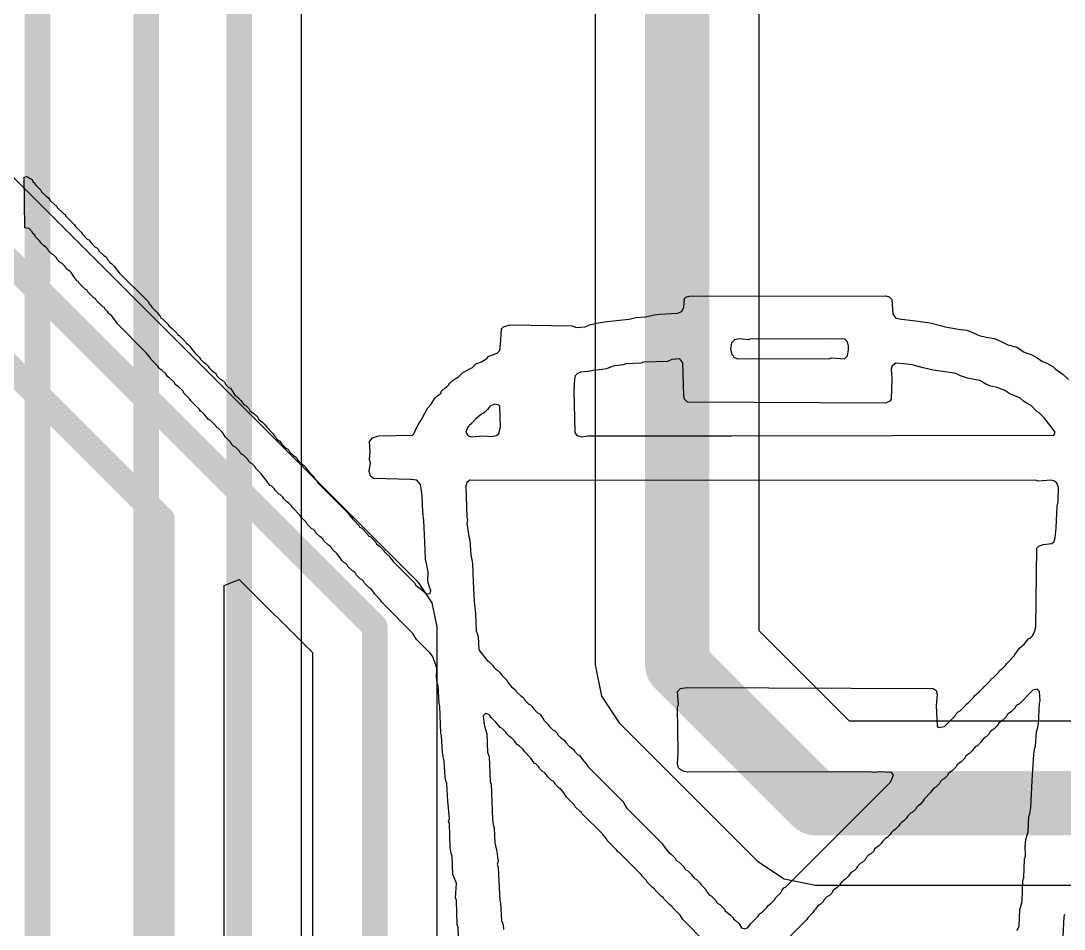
# Model space of a CAD drawing. Header units: millimetres. Extents: x 0 to 172, y 0 to 138.
# Drawn here: x 14.38 to 22.61, y 79.02 to 86.19 of the extents above; entities that cross this region are included whole.
import ezdxf

# ---------------------------------------------------------------- set-up
doc = ezdxf.new("R2010")
doc.units = ezdxf.units.MM
for name, color, linetype in [('BottomLayer', 5, 'Continuous'), ('TopLayer', 1, 'Continuous'), ('TopOverlay', 2, 'Continuous')]:
    doc.layers.add(name, color=color, linetype=linetype)

msp = doc.modelspace()

# ---------------------------------------------------------------- linework, layer by layer
at = {"layer": 'BottomLayer'}
for p, q in [((20.2054, 81.3704), (20.2054, 90.2462)), ((18.9106, 89.978), (18.9106, 81.1022)), ((17.5183, 81.7503), (12.7972, 86.4714)), ((15.9829, 81.7281), (16.1002, 81.7767)), ((16.1002, 81.7767), (16.6783, 81.1985)), ((15.9829, 67.3437), (15.9829, 81.7281)), ((17.625, 81.5907), (17.5183, 81.7503)), ((17.6625, 81.4024), (17.625, 81.5907)), ((17.6625, 68.1031), (17.6625, 81.4024)), ((20.9184, 80.6574), (20.2054, 81.3704)), ((16.6783, 81.1985), (16.6783, 68.1031)), ((18.9106, 81.1022), (18.9598, 80.8544)), ((18.9598, 80.8544), (19.1002, 80.6444)), ((19.1002, 80.6444), (20.1924, 79.5522)), ((24.5314, 80.6574), (20.9184, 80.6574)), ((20.1924, 79.5522), (20.4024, 79.4118)), ((20.4024, 79.4118), (20.6502, 79.3626)), ((20.6502, 79.3626), (24.5314, 79.3626))]:
    msp.add_line(p, q, dxfattribs=at)
for points, const_width in [([(19.558, 81.1022), (19.558, 90.2462)], 0.508), ([(11.9908, 86.582), (17.1704, 81.4024)], 0.2032), ([(11.6604, 86.082), (15.4909, 82.2516)], 0.2032), ([(15.4909, 67.1399), (15.4909, 82.2516)], 0.2032), ([(17.1704, 67.8434), (17.1704, 81.4024)], 0.2032), ([(19.558, 81.1022), (20.6502, 80.01)], 0.508), ([(20.6502, 80.01), (26.0396, 80.01)], 0.508)]:
    msp.add_lwpolyline(points, dxfattribs=dict(at, const_width=const_width))
for points, const_width in [([(15.4401, 82.2516, 1), (15.5417, 82.2516, 1)], 0.1016), ([(15.4401, 82.2516, 1), (15.5417, 82.2516, 1)], 0.1016), ([(17.1196, 81.4024, 1), (17.2212, 81.4024, 1)], 0.1016), ([(17.1196, 81.4024, 1), (17.2212, 81.4024, 1)], 0.1016), ([(19.431, 81.1022, 1), (19.685, 81.1022, 1)], 0.254), ([(19.431, 81.1022, 1), (19.685, 81.1022, 1)], 0.254), ([(20.5232, 80.01, 1), (20.7772, 80.01, 1)], 0.254), ([(20.5232, 80.01, 1), (20.7772, 80.01, 1)], 0.254)]:
    msp.add_lwpolyline(points, format="xyb", close=True, dxfattribs=dict(at, const_width=const_width))
at = {"layer": 'TopLayer'}
msp.add_line((16.5929, 72.819), (16.5929, 88.9031), dxfattribs=at)
at = {"layer": 'TopLayer', "const_width": 0.2032}
for points in [[(16.1008, 72.819), (16.1008, 88.9031)], [(15.367, 73.367), (15.367, 88.4982)], [(14.5094, 73.8692), (14.5094, 88.2082)]]:
    msp.add_lwpolyline(points, dxfattribs=at)
at = {"layer": 'TopOverlay'}
for p, q in [((14.4049, 84.9524), (14.422, 84.9558)), ((14.4083, 84.5518), (14.4049, 84.9524)), ((14.422, 84.9558), (14.4665, 84.9319)), ((14.4665, 84.9319), (14.4734, 84.9182)), ((14.4734, 84.9182), (14.4871, 84.9045)), ((14.4871, 84.9045), (14.4939, 84.8908)), ((14.4939, 84.8908), (14.535, 84.8497)), ((14.535, 84.8497), (14.5418, 84.836)), ((14.5418, 84.836), (14.5795, 84.7983)), ((14.5795, 84.7983), (14.5932, 84.7915)), ((14.5932, 84.7915), (14.6103, 84.7675)), ((14.6103, 84.7675), (14.648, 84.7299)), ((14.648, 84.7299), (14.6582, 84.7264)), ((14.6582, 84.7264), (14.6651, 84.7128)), ((14.6651, 84.7128), (14.7164, 84.6614)), ((14.7164, 84.6614), (14.7267, 84.658)), ((14.7267, 84.658), (14.7336, 84.6443)), ((14.7336, 84.6443), (14.802, 84.5758)), ((14.802, 84.5758), (14.8089, 84.5621)), ((14.8089, 84.5621), (14.8568, 84.5142)), ((14.4426, 84.545), (14.4083, 84.5518)), ((14.4665, 84.521), (14.4426, 84.545)), ((14.4734, 84.5073), (14.4665, 84.521)), ((14.4871, 84.4936), (14.4734, 84.5073)), ((14.4939, 84.48), (14.4871, 84.4936)), ((14.5281, 84.4457), (14.4939, 84.48)), ((14.8568, 84.5142), (14.8637, 84.5005)), ((14.8637, 84.5005), (14.9013, 84.4628)), ((14.535, 84.432), (14.5281, 84.4457)), ((14.559, 84.4081), (14.535, 84.432)), ((14.5727, 84.4012), (14.559, 84.4081)), ((14.5898, 84.3841), (14.5727, 84.4012)), ((14.9013, 84.4628), (14.915, 84.456)), ((14.915, 84.456), (14.9321, 84.432)), ((14.9321, 84.432), (14.9629, 84.4012)), ((14.9629, 84.4012), (14.9766, 84.3944)), ((14.9766, 84.3944), (14.9869, 84.3841)), ((14.5966, 84.3704), (14.5898, 84.3841)), ((14.6206, 84.3464), (14.5966, 84.3704)), ((14.6343, 84.3396), (14.6206, 84.3464)), ((14.6582, 84.3156), (14.6343, 84.3396)), ((14.6651, 84.3019), (14.6582, 84.3156)), ((14.9869, 84.3841), (14.9937, 84.3704)), ((14.9937, 84.3704), (15.0314, 84.3327)), ((15.0314, 84.3327), (15.0451, 84.3259)), ((15.0451, 84.3259), (15.0554, 84.3156)), ((15.0554, 84.3156), (15.0622, 84.3019)), ((14.6891, 84.278), (14.6651, 84.3019)), ((14.7027, 84.2711), (14.6891, 84.278)), ((14.7267, 84.2471), (14.7027, 84.2711)), ((14.7336, 84.2335), (14.7267, 84.2471)), ((14.7507, 84.2163), (14.7336, 84.2335)), ((15.0622, 84.3019), (15.0759, 84.2882)), ((15.0759, 84.2882), (15.0793, 84.278)), ((15.0793, 84.278), (15.093, 84.2711)), ((15.093, 84.2711), (15.117, 84.2471)), ((15.117, 84.2471), (15.1238, 84.2335)), ((15.1238, 84.2335), (15.1547, 84.1958)), ((14.7644, 84.2095), (14.7507, 84.2163)), ((14.7746, 84.1992), (14.7644, 84.2095)), ((14.7918, 84.1753), (14.7746, 84.1992)), ((14.8191, 84.1342), (14.7918, 84.1753)), ((15.1547, 84.1958), (15.384, 83.9664)), ((14.8328, 84.1273), (14.8191, 84.1342)), ((14.8363, 84.1171), (14.8328, 84.1273)), ((14.8876, 84.0657), (14.8363, 84.1171)), ((14.9013, 84.0589), (14.8876, 84.0657)), ((14.9047, 84.0486), (14.9013, 84.0589)), ((14.9561, 83.9972), (14.9047, 84.0486)), ((14.9698, 83.9904), (14.9561, 83.9972)), ((14.9732, 83.9801), (14.9698, 83.9904)), ((15.0246, 83.9288), (14.9732, 83.9801)), ((19.6087, 83.9253), (19.6155, 83.9938)), ((19.6155, 83.9938), (19.6258, 84.0041)), ((19.6258, 84.0041), (19.6532, 84.0109)), ((19.6532, 84.0109), (21.2041, 84.0143)), ((21.2041, 84.0143), (21.2314, 84.0075)), ((21.2314, 84.0075), (21.252, 83.987)), ((21.252, 83.987), (21.2588, 83.8706)), ((15.0383, 83.9219), (15.0246, 83.9288)), ((15.0417, 83.9116), (15.0383, 83.9219)), ((15.0622, 83.8911), (15.0417, 83.9116)), ((15.384, 83.9664), (15.3909, 83.9527)), ((15.3909, 83.9527), (15.4046, 83.939)), ((15.4046, 83.939), (15.4114, 83.9253)), ((15.4114, 83.9253), (15.4593, 83.8774)), ((19.595, 83.8911), (19.6087, 83.9253)), ((15.0691, 83.8774), (15.0622, 83.8911)), ((15.0793, 83.8671), (15.0691, 83.8774)), ((15.093, 83.8603), (15.0793, 83.8671)), ((15.1307, 83.8089), (15.093, 83.8603)), ((15.4593, 83.8774), (15.4662, 83.8637)), ((15.4662, 83.8637), (15.4799, 83.85)), ((15.4799, 83.85), (15.4833, 83.8397)), ((15.4833, 83.8397), (15.497, 83.8329)), ((15.497, 83.8329), (15.5415, 83.7884)), ((19.0027, 83.8124), (19.1773, 83.8295)), ((19.1773, 83.8295), (19.2321, 83.8432)), ((19.2321, 83.8432), (19.3074, 83.85)), ((19.3074, 83.85), (19.3759, 83.8637)), ((19.3759, 83.8637), (19.417, 83.8706)), ((19.417, 83.8706), (19.5608, 83.8774)), ((19.5608, 83.8774), (19.595, 83.8911)), ((21.2588, 83.8706), (21.2828, 83.8397)), ((21.2828, 83.8397), (21.3273, 83.8295)), ((21.3273, 83.8295), (21.4197, 83.8192)), ((21.4197, 83.8192), (21.5533, 83.8021)), ((15.1375, 83.7952), (15.1307, 83.8089)), ((15.3669, 83.5659), (15.1375, 83.7952)), ((15.5415, 83.7884), (15.5484, 83.7747)), ((15.5484, 83.7747), (15.5723, 83.7576)), ((15.5723, 83.7576), (15.61, 83.7199)), ((18.1639, 83.6309), (18.1708, 83.7542)), ((18.1708, 83.7542), (18.1879, 83.7713)), ((18.1879, 83.7713), (18.2358, 83.785)), ((18.2358, 83.785), (18.7288, 83.7781)), ((18.7288, 83.7781), (18.7631, 83.7644)), ((18.7631, 83.7644), (18.8315, 83.7713)), ((18.8315, 83.7713), (18.8658, 83.785)), ((18.8658, 83.785), (18.9205, 83.7987)), ((18.9205, 83.7987), (19.0027, 83.8124)), ((21.5533, 83.8021), (21.6354, 83.7815)), ((21.6354, 83.7815), (21.6731, 83.7713)), ((21.6731, 83.7713), (21.7005, 83.7644)), ((21.7005, 83.7644), (21.7484, 83.7576)), ((21.7484, 83.7576), (21.7758, 83.7507)), ((21.7758, 83.7507), (21.8443, 83.7439)), ((21.8443, 83.7439), (21.8785, 83.7302)), ((15.61, 83.7199), (15.6134, 83.7097)), ((15.6134, 83.7097), (15.6271, 83.7028)), ((15.6271, 83.7028), (15.6785, 83.6515)), ((15.6785, 83.6515), (15.6819, 83.6412)), ((20.0092, 83.6686), (19.9853, 83.6446)), ((20.0503, 83.6754), (20.0092, 83.6686)), ((20.1188, 83.6686), (20.0503, 83.6754)), ((20.1393, 83.6754), (20.1188, 83.6686)), ((20.7658, 83.672), (20.1393, 83.6754)), ((20.8788, 83.6754), (20.7658, 83.672)), ((20.9028, 83.6515), (20.8788, 83.6754)), ((20.9096, 83.6172), (20.9028, 83.6515)), ((21.8785, 83.7302), (21.9401, 83.7028)), ((21.9401, 83.7028), (21.9949, 83.6891)), ((21.9949, 83.6891), (22.0599, 83.6788)), ((22.0599, 83.6788), (22.0942, 83.6651)), ((22.0942, 83.6651), (22.1661, 83.6275)), ((15.6819, 83.6412), (15.6956, 83.6343)), ((15.6956, 83.6343), (15.7127, 83.6172)), ((15.7127, 83.6172), (15.7195, 83.6035)), ((15.7195, 83.6035), (15.7503, 83.5659)), ((18.1366, 83.5624), (18.1571, 83.583)), ((18.1571, 83.583), (18.1639, 83.6309)), ((19.9853, 83.6446), (19.9784, 83.5967)), ((19.9784, 83.5967), (19.9887, 83.5522)), ((20.9028, 83.5419), (20.9096, 83.5898)), ((20.9096, 83.6104), (20.9096, 83.6172)), ((20.9096, 83.5898), (20.9096, 83.6104)), ((22.1661, 83.6275), (22.238, 83.6104)), ((22.238, 83.6104), (22.2756, 83.5864)), ((22.2756, 83.5864), (22.2893, 83.5727)), ((22.2893, 83.5727), (22.3236, 83.559)), ((15.3977, 83.5282), (15.3669, 83.5659)), ((15.4046, 83.5145), (15.3977, 83.5282)), ((15.4593, 83.4597), (15.4046, 83.5145)), ((15.7503, 83.5659), (15.788, 83.5282)), ((15.788, 83.5282), (15.7949, 83.5145)), ((15.7949, 83.5145), (15.8188, 83.4905)), ((15.8188, 83.4905), (15.8325, 83.4837)), ((17.9688, 83.4769), (18.0133, 83.494)), ((18.0133, 83.494), (18.0544, 83.5214)), ((18.0544, 83.5214), (18.0715, 83.5385)), ((18.0715, 83.5385), (18.1366, 83.5624)), ((19.2903, 83.4905), (19.2698, 83.4837)), ((19.482, 83.4974), (19.2903, 83.4905)), ((19.5162, 83.5111), (19.482, 83.4974)), ((19.5779, 83.5179), (19.5162, 83.5111)), ((19.6018, 83.4871), (19.5779, 83.5179)), ((19.6087, 83.2269), (19.6018, 83.4871)), ((19.9887, 83.5522), (19.999, 83.5419)), ((19.999, 83.5419), (20.0024, 83.5316)), ((20.0024, 83.5316), (20.0366, 83.5179)), ((20.0366, 83.5179), (20.1359, 83.5214)), ((20.1359, 83.5214), (20.7556, 83.5179)), ((20.7556, 83.5179), (20.7761, 83.5248)), ((20.7761, 83.5248), (20.8788, 83.5179)), ((20.8788, 83.5179), (20.9028, 83.5419)), ((22.3236, 83.559), (22.3509, 83.5522)), ((22.3509, 83.5522), (22.3989, 83.5248)), ((22.3989, 83.5248), (22.44, 83.4974)), ((22.44, 83.4974), (22.4742, 83.4837)), ((15.4662, 83.446), (15.4593, 83.4597)), ((15.4765, 83.4358), (15.4662, 83.446)), ((15.4902, 83.4289), (15.4765, 83.4358)), ((15.521, 83.3981), (15.4902, 83.4289)), ((15.8325, 83.4837), (15.8565, 83.4597)), ((15.8565, 83.4597), (15.8633, 83.446)), ((15.8633, 83.446), (15.8873, 83.4221)), ((15.8873, 83.4221), (15.901, 83.4152)), ((15.901, 83.4152), (15.9181, 83.3981)), ((17.8319, 83.3741), (17.8661, 83.4084)), ((17.8661, 83.4084), (17.9414, 83.4495)), ((17.9414, 83.4495), (17.9688, 83.4769)), ((18.7939, 83.4118), (18.7699, 83.4015)), ((18.8555, 83.4187), (18.7939, 83.4118)), ((18.8966, 83.4255), (18.8555, 83.4187)), ((18.9651, 83.4323), (18.8966, 83.4255)), ((18.9993, 83.4392), (18.9651, 83.4323)), ((19.0438, 83.4563), (18.9993, 83.4392)), ((19.0643, 83.4632), (19.0438, 83.4563)), ((19.1328, 83.47), (19.0643, 83.4632)), ((19.1534, 83.4769), (19.1328, 83.47)), ((19.2698, 83.4837), (19.1534, 83.4769)), ((21.252, 83.4597), (21.2451, 83.4323)), ((21.2451, 83.4323), (21.252, 83.3639)), ((21.2828, 83.4837), (21.252, 83.4597)), ((21.3444, 83.4769), (21.2828, 83.4837)), ((21.4129, 83.47), (21.3444, 83.4769)), ((21.4403, 83.4632), (21.4129, 83.47)), ((21.4985, 83.446), (21.4403, 83.4632)), ((21.5772, 83.4289), (21.4985, 83.446)), ((21.6731, 83.4152), (21.5772, 83.4289)), ((21.7552, 83.4015), (21.6731, 83.4152)), ((22.4742, 83.4837), (22.5221, 83.4563)), ((22.5221, 83.4563), (22.5427, 83.4358)), ((22.5427, 83.4358), (22.5564, 83.4289)), ((22.5564, 83.4289), (22.6043, 83.3947)), ((15.5381, 83.3741), (15.521, 83.3981)), ((15.5518, 83.3673), (15.5381, 83.3741)), ((15.5894, 83.3296), (15.5518, 83.3673)), ((15.5963, 83.3159), (15.5894, 83.3296)), ((15.9181, 83.3981), (15.9249, 83.3844)), ((15.9249, 83.3844), (15.9489, 83.3605)), ((15.9489, 83.3605), (15.9626, 83.3536)), ((15.9626, 83.3536), (15.9866, 83.3296)), ((15.9866, 83.3296), (15.9934, 83.3159)), ((17.7531, 83.3091), (17.76, 83.3228)), ((17.76, 83.3228), (17.7839, 83.3468)), ((17.7839, 83.3468), (17.8319, 83.3741)), ((18.7459, 83.357), (18.7425, 83.2714)), ((18.7528, 83.3844), (18.7459, 83.357)), ((18.7699, 83.4015), (18.7528, 83.3844)), ((21.252, 83.3639), (21.2451, 83.1995)), ((21.7929, 83.3844), (21.7552, 83.4015)), ((21.8477, 83.3639), (21.7929, 83.3844)), ((21.8888, 83.357), (21.8477, 83.3639)), ((21.947, 83.3468), (21.8888, 83.357)), ((21.9983, 83.3159), (21.947, 83.3468)), ((22.6043, 83.3947), (22.6454, 83.3536)), ((15.6066, 83.3057), (15.5963, 83.3159)), ((15.6203, 83.2988), (15.6066, 83.3057)), ((15.6579, 83.2612), (15.6203, 83.2988)), ((15.6648, 83.2475), (15.6579, 83.2612)), ((15.7127, 83.1995), (15.6648, 83.2475)), ((15.9934, 83.3159), (16.0174, 83.292)), ((16.0174, 83.292), (16.0311, 83.2851)), ((16.0311, 83.2851), (16.0585, 83.244)), ((16.0585, 83.244), (16.0653, 83.2304)), ((17.6744, 83.2304), (17.6915, 83.2475)), ((17.6915, 83.2475), (17.6983, 83.2612)), ((17.6983, 83.2612), (17.7292, 83.292)), ((17.7292, 83.292), (17.7428, 83.2988)), ((17.7428, 83.2988), (17.7531, 83.3091)), ((18.7425, 83.2714), (18.7494, 82.9359)), ((22.0325, 83.3023), (21.9983, 83.3159)), ((22.0839, 83.292), (22.0325, 83.3023)), ((22.1421, 83.268), (22.0839, 83.292)), ((22.1832, 83.2406), (22.1421, 83.268)), ((22.2277, 83.2235), (22.1832, 83.2406)), ((15.7195, 83.1859), (15.7127, 83.1995)), ((15.788, 83.1174), (15.7195, 83.1859)), ((16.0653, 83.2304), (16.079, 83.2235)), ((16.079, 83.2235), (16.1167, 83.1859)), ((16.1167, 83.1859), (16.1235, 83.1722)), ((16.1235, 83.1722), (16.1406, 83.155)), ((17.5888, 83.1311), (17.6162, 83.1585)), ((17.6162, 83.1585), (17.6436, 83.2064)), ((17.6436, 83.2064), (17.6607, 83.2235)), ((17.6607, 83.2235), (17.6744, 83.2304)), ((18.116, 83.1585), (18.0818, 83.1448)), ((18.1468, 83.155), (18.116, 83.1585)), ((19.6155, 83.1995), (19.6087, 83.2269)), ((19.6395, 83.1756), (19.6155, 83.1995)), ((21.2006, 83.1687), (19.6395, 83.1756)), ((21.2349, 83.1824), (21.2006, 83.1687)), ((21.2451, 83.1995), (21.2349, 83.1824)), ((22.2619, 83.2098), (22.2277, 83.2235)), ((22.2893, 83.1824), (22.2619, 83.2098)), ((22.3372, 83.155), (22.2893, 83.1824)), ((15.7949, 83.1037), (15.788, 83.1174)), ((15.8051, 83.1003), (15.7949, 83.1037)), ((15.8257, 83.0797), (15.8051, 83.1003)), ((15.8599, 83.0386), (15.8257, 83.0797)), ((16.1406, 83.155), (16.1543, 83.1482)), ((16.1543, 83.1482), (16.1783, 83.1242)), ((16.1783, 83.1242), (16.1851, 83.1105)), ((16.1851, 83.1105), (16.2023, 83.0934)), ((16.2023, 83.0934), (16.2159, 83.0866)), ((16.2159, 83.0866), (16.2468, 83.0558)), ((17.5546, 83.0695), (17.5888, 83.1311)), ((18.003, 83.0729), (17.9654, 83.0421)), ((18.0373, 83.0934), (18.003, 83.0729)), ((18.0612, 83.1174), (18.0373, 83.0934)), ((18.0784, 83.1413), (18.0612, 83.1174)), ((18.0818, 83.1448), (18.0784, 83.1413)), ((18.1571, 83.1448), (18.1468, 83.155)), ((18.1639, 82.9804), (18.1571, 83.1448)), ((22.3509, 83.1482), (22.3372, 83.155)), ((22.3989, 83.1003), (22.3509, 83.1482)), ((22.4126, 83.0934), (22.3989, 83.1003)), ((22.4571, 83.0489), (22.4126, 83.0934)), ((15.8736, 83.0318), (15.8599, 83.0386)), ((15.9181, 82.9873), (15.8736, 83.0318)), ((16.2468, 83.0558), (16.2536, 83.0421)), ((16.2536, 83.0421), (16.2707, 83.0249)), ((16.2707, 83.0249), (16.2844, 83.0181)), ((16.2844, 83.0181), (16.3084, 82.9941)), ((16.3084, 82.9941), (16.3152, 82.9804)), ((17.4998, 82.9736), (17.5272, 83.0215)), ((17.5272, 83.0215), (17.5409, 83.0352)), ((17.5409, 83.0352), (17.5546, 83.0695)), ((17.9209, 82.9976), (17.9106, 82.9873)), ((17.9346, 83.0044), (17.9209, 82.9976)), ((17.938, 83.0147), (17.9346, 83.0044)), ((17.9483, 83.0181), (17.938, 83.0147)), ((17.9517, 83.0284), (17.9483, 83.0181)), ((17.9654, 83.0421), (17.9517, 83.0284)), ((22.5392, 82.9394), (22.4571, 83.0489)), ((15.9249, 82.9736), (15.9181, 82.9873)), ((15.9352, 82.9702), (15.9249, 82.9736)), ((15.9729, 82.9325), (15.9352, 82.9702)), ((15.9934, 82.8983), (15.9729, 82.9325)), ((16.3152, 82.9804), (16.37, 82.9257)), ((16.37, 82.9257), (16.3769, 82.912)), ((16.3769, 82.912), (16.3906, 82.8983)), ((17.154, 82.8949), (17.2019, 82.9085)), ((17.2019, 82.9085), (17.469, 82.9154)), ((17.469, 82.9154), (17.4792, 82.9257)), ((17.4792, 82.9257), (17.4998, 82.9736)), ((17.9038, 82.9736), (17.8901, 82.9394)), ((17.8901, 82.9394), (17.9072, 82.9085)), ((17.9106, 82.9873), (17.9038, 82.9736)), ((17.9072, 82.9085), (17.9346, 82.9017)), ((17.9346, 82.9017), (18.0236, 82.9085)), ((18.0236, 82.9085), (18.0955, 82.9051)), ((18.0955, 82.9051), (18.1297, 82.912)), ((18.1297, 82.912), (18.1503, 82.9257)), ((18.1503, 82.9257), (18.1639, 82.9804)), ((18.7494, 82.9359), (18.7665, 82.912)), ((18.7665, 82.912), (18.8041, 82.9017)), ((18.8041, 82.9017), (18.8521, 82.9085)), ((18.8521, 82.9085), (19.9887, 82.9085)), ((19.9887, 82.9085), (22.529, 82.9154)), ((22.529, 82.9154), (22.5392, 82.9394)), ((16.0345, 82.8572), (15.9934, 82.8983)), ((16.0413, 82.8435), (16.0345, 82.8572)), ((16.0585, 82.8264), (16.0413, 82.8435)), ((16.0722, 82.8195), (16.0585, 82.8264)), ((16.3906, 82.8983), (16.3974, 82.8846)), ((16.3974, 82.8846), (16.4077, 82.8743)), ((16.4077, 82.8743), (16.4214, 82.8675)), ((16.4214, 82.8675), (16.4385, 82.8435)), ((16.4385, 82.8435), (16.4693, 82.8127)), ((17.13, 82.864), (17.154, 82.8949)), ((17.1335, 82.7853), (17.13, 82.864)), ((16.103, 82.7887), (16.0722, 82.8195)), ((16.1098, 82.775), (16.103, 82.7887)), ((16.1201, 82.7648), (16.1098, 82.775)), ((16.1338, 82.7579), (16.1201, 82.7648)), ((16.1714, 82.7202), (16.1338, 82.7579)), ((16.4693, 82.8127), (16.483, 82.8058)), ((16.483, 82.8058), (16.4933, 82.7956)), ((16.4933, 82.7956), (16.5001, 82.7819)), ((16.5001, 82.7819), (16.5309, 82.7511)), ((16.5309, 82.7511), (16.5446, 82.7442)), ((16.5446, 82.7442), (16.5549, 82.7339)), ((17.13, 82.7202), (17.1335, 82.7853)), ((16.1783, 82.7066), (16.1714, 82.7202)), ((16.1886, 82.6963), (16.1783, 82.7066)), ((16.2023, 82.6894), (16.1886, 82.6963)), ((16.2262, 82.6655), (16.2023, 82.6894)), ((16.2331, 82.6518), (16.2262, 82.6655)), ((16.5549, 82.7339), (16.5617, 82.7202)), ((16.5617, 82.7202), (16.5994, 82.6826)), ((16.5994, 82.6826), (16.6131, 82.6757)), ((16.6131, 82.6757), (16.6234, 82.6655)), ((16.6234, 82.6655), (16.6302, 82.6518)), ((17.1266, 82.6278), (17.1369, 82.6997)), ((17.1369, 82.6997), (17.13, 82.7202)), ((16.2742, 82.6107), (16.2331, 82.6518)), ((16.3221, 82.5491), (16.2742, 82.6107)), ((16.6302, 82.6518), (16.661, 82.6141)), ((16.661, 82.6141), (16.6918, 82.5833)), ((16.6918, 82.5833), (16.6987, 82.5696)), ((17.1369, 82.5902), (17.1266, 82.6278)), ((17.1608, 82.573), (17.1369, 82.5902)), ((16.3289, 82.5354), (16.3221, 82.5491)), ((16.346, 82.5183), (16.3289, 82.5354)), ((16.3597, 82.5114), (16.346, 82.5183)), ((16.3769, 82.4943), (16.3597, 82.5114)), ((16.6987, 82.5696), (16.7124, 82.5559)), ((16.7124, 82.5559), (16.7192, 82.5422)), ((16.7192, 82.5422), (16.9589, 82.3026)), ((17.4553, 82.5662), (17.1608, 82.573)), ((17.5032, 82.5593), (17.4553, 82.5662)), ((17.5306, 82.5251), (17.5032, 82.5593)), ((17.5374, 82.4909), (17.5306, 82.5251)), ((17.8969, 82.5422), (17.8901, 82.5148)), ((17.8901, 82.5148), (17.8969, 82.2683)), ((17.9209, 82.5593), (17.8969, 82.5422)), ((17.9859, 82.5559), (17.9209, 82.5593)), ((22.3852, 82.5593), (17.9859, 82.5559)), ((22.4057, 82.5525), (22.3852, 82.5593)), ((22.5084, 82.5593), (22.4057, 82.5525)), ((22.5358, 82.5525), (22.5084, 82.5593)), ((22.5529, 82.5354), (22.5358, 82.5525)), ((22.5598, 82.5217), (22.5529, 82.5354)), ((22.5666, 82.5011), (22.5598, 82.5217)), ((22.5632, 82.3882), (22.5666, 82.5011)), ((16.3837, 82.4806), (16.3769, 82.4943)), ((16.4145, 82.4498), (16.3837, 82.4806)), ((16.4282, 82.4429), (16.4145, 82.4498)), ((16.4453, 82.4258), (16.4282, 82.4429)), ((16.4522, 82.4121), (16.4453, 82.4258)), ((17.5443, 82.4361), (17.5374, 82.4909)), ((17.5511, 82.306), (17.5443, 82.4361)), ((16.4761, 82.3882), (16.4522, 82.4121)), ((16.4898, 82.3813), (16.4761, 82.3882)), ((16.5138, 82.3574), (16.4898, 82.3813)), ((16.5206, 82.3437), (16.5138, 82.3574)), ((16.5823, 82.282), (16.5206, 82.3437)), ((22.5495, 82.1828), (22.5564, 82.3539)), ((22.5564, 82.3539), (22.5632, 82.3882)), ((16.5891, 82.2683), (16.5823, 82.282)), ((16.6302, 82.2273), (16.5891, 82.2683)), ((16.9589, 82.3026), (16.9657, 82.2889)), ((16.9657, 82.2889), (16.9965, 82.2512)), ((16.9965, 82.2512), (17.0479, 82.1999)), ((17.558, 82.2375), (17.5511, 82.306)), ((17.8969, 82.2683), (17.9038, 82.2478)), ((16.637, 82.2136), (16.6302, 82.2273)), ((16.6747, 82.1759), (16.637, 82.2136)), ((16.6884, 82.1691), (16.6747, 82.1759)), ((16.6987, 82.1588), (16.6884, 82.1691)), ((17.0479, 82.1999), (17.0513, 82.1896)), ((17.0513, 82.1896), (17.065, 82.1828)), ((17.065, 82.1828), (17.1163, 82.1314)), ((17.5648, 82.0732), (17.558, 82.2375)), ((17.9038, 82.2478), (17.8969, 82.2204)), ((17.8969, 82.2204), (17.914, 82.1143)), ((22.5392, 82.104), (22.5495, 82.1828)), ((16.7055, 82.1451), (16.6987, 82.1588)), ((16.7363, 82.1143), (16.7055, 82.1451)), ((16.7603, 82.0972), (16.7363, 82.1143)), ((16.7671, 82.0835), (16.7603, 82.0972)), ((17.1163, 82.1314), (17.1198, 82.1211)), ((17.1198, 82.1211), (17.1335, 82.1143)), ((17.1335, 82.1143), (17.178, 82.0698)), ((17.914, 82.1143), (17.9209, 82.0869)), ((17.9209, 82.0869), (17.9277, 81.9705)), ((22.5324, 82.0766), (22.5392, 82.104)), ((16.8048, 82.0458), (16.7671, 82.0835)), ((16.8185, 82.039), (16.8048, 82.0458)), ((16.8288, 82.0287), (16.8185, 82.039)), ((16.8356, 82.015), (16.8288, 82.0287)), ((16.8733, 81.9773), (16.8356, 82.015)), ((17.178, 82.0698), (17.1848, 82.0561)), ((17.1848, 82.0561), (17.2088, 82.039)), ((17.2088, 82.039), (17.2396, 82.0082)), ((17.2396, 82.0082), (17.2464, 81.9945)), ((17.5717, 81.9363), (17.5648, 82.0732)), ((22.3886, 81.4056), (22.3954, 82.0218)), ((22.3954, 82.0218), (22.4126, 82.039)), ((22.4126, 82.039), (22.4468, 82.0527)), ((22.4468, 82.0527), (22.5153, 82.0595)), ((22.5153, 82.0595), (22.5324, 82.0766)), ((16.9041, 81.9397), (16.8733, 81.9773)), ((16.9109, 81.926), (16.9041, 81.9397)), ((16.928, 81.9089), (16.9109, 81.926)), ((17.2464, 81.9945), (17.2704, 81.9705)), ((17.2704, 81.9705), (17.2807, 81.9671)), ((17.2807, 81.9671), (17.2875, 81.9534)), ((17.2875, 81.9534), (17.3183, 81.9157)), ((17.5785, 81.902), (17.5717, 81.9363)), ((17.9277, 81.9705), (17.9346, 81.9431)), ((17.9346, 81.9431), (17.9414, 81.902)), ((16.9417, 81.902), (16.928, 81.9089)), ((16.952, 81.8918), (16.9417, 81.902)), ((16.9589, 81.8781), (16.952, 81.8918)), ((16.9965, 81.8404), (16.9589, 81.8781)), ((17.0102, 81.8336), (16.9965, 81.8404)), ((17.3183, 81.9157), (17.4861, 81.748)), ((17.5854, 81.8746), (17.5785, 81.902)), ((17.5922, 81.8336), (17.5854, 81.8746)), ((17.9414, 81.902), (17.9483, 81.7582)), ((17.0205, 81.8233), (17.0102, 81.8336)), ((17.0273, 81.8096), (17.0205, 81.8233)), ((17.0581, 81.7788), (17.0273, 81.8096)), ((17.0718, 81.7719), (17.0581, 81.7788)), ((17.0821, 81.7617), (17.0718, 81.7719)), ((17.089, 81.748), (17.0821, 81.7617)), ((17.5888, 81.7617), (17.5922, 81.8336)), ((17.5991, 81.724), (17.5888, 81.7617)), ((17.9483, 81.7582), (17.9551, 81.6008)), ((17.1266, 81.7103), (17.089, 81.748)), ((17.1403, 81.7035), (17.1266, 81.7103)), ((17.1643, 81.6726), (17.1403, 81.7035)), ((17.4861, 81.748), (17.4929, 81.7343)), ((17.4929, 81.7343), (17.51, 81.7172)), ((17.51, 81.7172), (17.5237, 81.7103)), ((17.5237, 81.7103), (17.5614, 81.6795)), ((17.5614, 81.6795), (17.5785, 81.6624)), ((17.6128, 81.6898), (17.5991, 81.724)), ((17.6093, 81.6658), (17.6128, 81.6898)), ((17.1711, 81.659), (17.1643, 81.6726)), ((17.219, 81.611), (17.1711, 81.659)), ((17.2259, 81.5973), (17.219, 81.611)), ((17.4724, 81.3508), (17.2259, 81.5973)), ((17.5785, 81.6624), (17.6093, 81.6658)), ((17.9551, 81.6008), (17.9654, 81.5083)), ((17.9654, 81.5083), (17.9722, 81.3714)), ((17.4998, 81.3029), (17.4724, 81.3508)), ((17.9722, 81.3714), (17.9791, 81.3508)), ((17.9791, 81.3508), (17.9859, 81.3234)), ((22.3612, 81.3303), (22.3681, 81.344)), ((22.3681, 81.344), (22.3818, 81.3782)), ((22.3818, 81.3782), (22.3886, 81.4056)), ((17.6093, 81.1933), (17.4998, 81.3029)), ((17.9859, 81.3234), (17.9928, 81.2207)), ((22.2585, 81.2344), (22.2996, 81.2687)), ((22.2996, 81.2687), (22.3304, 81.3063)), ((22.3304, 81.3063), (22.3441, 81.3132)), ((22.3441, 81.3132), (22.3612, 81.3303)), ((17.6264, 81.1694), (17.6093, 81.1933)), ((17.9928, 81.2207), (18.0578, 81.1351)), ((22.2174, 81.1728), (22.2243, 81.1865)), ((22.2243, 81.1865), (22.2585, 81.2344)), ((17.6538, 81.1009), (17.6264, 81.1694)), ((17.6607, 81.0735), (17.6538, 81.1009)), ((18.0578, 81.1351), (18.0715, 81.1283)), ((18.0715, 81.1283), (18.0818, 81.118)), ((18.0818, 81.118), (18.0852, 81.1146)), ((18.0852, 81.1146), (18.1023, 81.0975)), ((18.1023, 81.0975), (18.1092, 81.0838)), ((22.125, 81.0735), (22.1489, 81.0975)), ((22.1489, 81.0975), (22.1558, 81.1112)), ((22.1558, 81.1112), (22.2174, 81.1728)), ((17.6573, 81.0085), (17.6607, 81.0735)), ((18.1092, 81.0838), (18.1263, 81.0667)), ((18.1263, 81.0667), (18.14, 81.0598)), ((18.14, 81.0598), (18.1639, 81.0359)), ((18.1639, 81.0359), (18.1708, 81.0222)), ((18.1708, 81.0222), (18.2119, 80.9811)), ((22.0497, 80.9982), (22.0942, 81.0427)), ((22.0942, 81.0427), (22.101, 81.0564)), ((22.101, 81.0564), (22.125, 81.0735)), ((17.6641, 80.9605), (17.6573, 81.0085)), ((17.671, 80.94), (17.6641, 80.9605)), ((17.6778, 80.7962), (17.671, 80.94)), ((18.2119, 80.9811), (18.2187, 80.9674)), ((18.2187, 80.9674), (18.2495, 80.9297)), ((21.9744, 80.9297), (21.988, 80.9366)), ((21.988, 80.9366), (22.0325, 80.9811)), ((22.0325, 80.9811), (22.036, 80.9914)), ((22.036, 80.9914), (22.0497, 80.9982)), ((18.2495, 80.9297), (18.2803, 80.9058)), ((18.2803, 80.9058), (18.2872, 80.8921)), ((18.2872, 80.8921), (18.3249, 80.8544)), ((18.3249, 80.8544), (18.3385, 80.8476)), ((19.5608, 80.8921), (19.5847, 80.916)), ((19.5676, 80.7894), (19.5608, 80.8921)), ((19.5847, 80.916), (19.6326, 80.9229)), ((19.6326, 80.9229), (21.5772, 80.916)), ((21.5772, 80.916), (21.6012, 80.8989)), ((21.6012, 80.8989), (21.608, 80.8715)), ((21.608, 80.8715), (21.6012, 80.7825)), ((21.8956, 80.8441), (21.9025, 80.8578)), ((21.9025, 80.8578), (21.9435, 80.8921)), ((21.9435, 80.8921), (21.9709, 80.9195)), ((21.9709, 80.9195), (21.9744, 80.9297)), ((22.3646, 80.9023), (22.2551, 80.7928)), ((22.3989, 80.9092), (22.3646, 80.9023)), ((22.416, 80.8921), (22.3989, 80.9092)), ((22.4228, 80.8168), (22.416, 80.8921)), ((17.6847, 80.7757), (17.6778, 80.7962)), ((17.6915, 80.5634), (17.6847, 80.7757)), ((18.3385, 80.8476), (18.3488, 80.8373)), ((18.3488, 80.8373), (18.3557, 80.8236)), ((18.3557, 80.8236), (18.3865, 80.7928)), ((18.3865, 80.7928), (18.4002, 80.7859)), ((18.4002, 80.7859), (18.4104, 80.7757)), ((18.4104, 80.7757), (18.4173, 80.762)), ((19.5608, 80.7688), (19.5676, 80.7894)), ((19.5642, 80.4094), (19.5608, 80.7688)), ((21.6012, 80.7825), (21.608, 80.6182)), ((21.7895, 80.738), (21.834, 80.7825)), ((21.834, 80.7825), (21.8374, 80.7928)), ((21.8374, 80.7928), (21.8511, 80.7996)), ((21.8511, 80.7996), (21.8956, 80.8441)), ((22.2311, 80.7757), (22.2243, 80.762)), ((22.2414, 80.7859), (22.2311, 80.7757)), ((22.2551, 80.7928), (22.2414, 80.7859)), ((22.4091, 80.6387), (22.416, 80.7962)), ((22.416, 80.7962), (22.4228, 80.8168)), ((18.0441, 80.7175), (18.027, 80.7004)), ((18.027, 80.7004), (18.0339, 80.6319)), ((18.0715, 80.7106), (18.0441, 80.7175)), ((18.0818, 80.7004), (18.0715, 80.7106)), ((18.0886, 80.6867), (18.0818, 80.7004)), ((18.1263, 80.649), (18.0886, 80.6867)), ((18.4173, 80.762), (18.4549, 80.7243)), ((18.4549, 80.7243), (18.4686, 80.7175)), ((18.4686, 80.7175), (18.4789, 80.7072)), ((18.4789, 80.7072), (18.4858, 80.6935)), ((18.4858, 80.6935), (18.4995, 80.6798)), ((21.6662, 80.6148), (21.7518, 80.7004)), ((21.7518, 80.7004), (21.7587, 80.7141)), ((21.7587, 80.7141), (21.7758, 80.7312)), ((21.7758, 80.7312), (21.7895, 80.738)), ((22.1558, 80.6935), (22.125, 80.6627)), ((22.1626, 80.7072), (22.1558, 80.6935)), ((22.1798, 80.7243), (22.1626, 80.7072)), ((22.1935, 80.7312), (22.1798, 80.7243)), ((22.2243, 80.762), (22.1935, 80.7312)), ((18.0339, 80.6319), (18.0407, 80.6113)), ((18.0407, 80.6113), (18.0544, 80.5566)), ((18.1605, 80.6079), (18.1263, 80.649)), ((18.1742, 80.6011), (18.1605, 80.6079)), ((18.4995, 80.6798), (18.5063, 80.6661)), ((18.5063, 80.6661), (18.5405, 80.6319)), ((18.5405, 80.6319), (18.5474, 80.6182)), ((18.5474, 80.6182), (18.5782, 80.5874)), ((21.608, 80.6182), (21.6183, 80.6079)), ((21.6183, 80.6079), (21.6662, 80.6148)), ((22.0873, 80.625), (22.0565, 80.5942)), ((22.0942, 80.6387), (22.0873, 80.625)), ((22.1113, 80.6559), (22.0942, 80.6387)), ((22.125, 80.6627), (22.1113, 80.6559)), ((22.392, 80.5737), (22.4023, 80.6113)), ((22.4023, 80.6113), (22.4091, 80.6387)), ((17.6983, 80.5429), (17.6915, 80.5634)), ((17.7052, 80.4128), (17.6983, 80.5429)), ((18.0544, 80.5566), (18.0612, 80.4128)), ((18.205, 80.5703), (18.1742, 80.6011)), ((18.2119, 80.5566), (18.205, 80.5703)), ((18.2358, 80.5326), (18.2119, 80.5566)), ((18.2495, 80.5258), (18.2358, 80.5326)), ((18.2735, 80.5018), (18.2495, 80.5258)), ((18.5782, 80.5874), (18.5919, 80.5805)), ((18.5919, 80.5805), (18.609, 80.5634)), ((18.609, 80.5634), (18.6159, 80.5497)), ((18.6159, 80.5497), (18.6398, 80.5258)), ((18.6398, 80.5258), (18.6535, 80.5189)), ((21.9812, 80.5258), (21.9641, 80.5086)), ((21.9949, 80.5326), (21.9812, 80.5258)), ((22.0189, 80.5566), (21.9949, 80.5326)), ((22.0257, 80.5703), (22.0189, 80.5566)), ((22.0428, 80.5874), (22.0257, 80.5703)), ((22.0565, 80.5942), (22.0428, 80.5874)), ((22.3852, 80.4641), (22.392, 80.5737)), ((18.2803, 80.4881), (18.2735, 80.5018)), ((18.2975, 80.471), (18.2803, 80.4881)), ((18.3112, 80.4641), (18.2975, 80.471)), ((18.342, 80.4333), (18.3112, 80.4641)), ((18.6535, 80.5189), (18.6706, 80.5018)), ((18.6706, 80.5018), (18.6775, 80.4881)), ((18.6775, 80.4881), (18.7083, 80.4573)), ((18.7083, 80.4573), (18.722, 80.4504)), ((18.722, 80.4504), (18.7391, 80.4333)), ((21.8956, 80.4402), (21.8888, 80.4265)), ((21.9127, 80.4573), (21.8956, 80.4402)), ((21.9264, 80.4641), (21.9127, 80.4573)), ((21.9572, 80.4949), (21.9264, 80.4641)), ((21.9641, 80.5086), (21.9572, 80.4949)), ((22.3783, 80.4367), (22.3852, 80.4641)), ((17.712, 80.3649), (17.7052, 80.4128)), ((17.7189, 80.3443), (17.712, 80.3649)), ((18.0612, 80.4128), (18.0749, 80.3785)), ((18.0749, 80.3785), (18.0818, 80.18)), ((18.3488, 80.4196), (18.342, 80.4333)), ((18.4036, 80.3649), (18.3488, 80.4196)), ((18.4104, 80.3512), (18.4036, 80.3649)), ((18.7391, 80.4333), (18.7459, 80.4196)), ((18.7459, 80.4196), (18.7699, 80.3957)), ((18.7699, 80.3957), (18.7836, 80.3888)), ((18.7836, 80.3888), (18.8007, 80.3717)), ((18.8007, 80.3717), (18.8076, 80.358)), ((18.8076, 80.358), (18.8384, 80.3203)), ((19.5608, 80.3169), (19.5642, 80.4094)), ((21.8271, 80.3649), (21.7963, 80.334)), ((21.834, 80.3785), (21.8271, 80.3649)), ((21.8511, 80.3957), (21.834, 80.3785)), ((21.8648, 80.4025), (21.8511, 80.3957)), ((21.8888, 80.4265), (21.8648, 80.4025)), ((22.3646, 80.2724), (22.3715, 80.3957)), ((22.3715, 80.3957), (22.3783, 80.4367)), ((17.7257, 80.2142), (17.7189, 80.3443)), ((18.4241, 80.3375), (18.4104, 80.3512)), ((18.431, 80.3238), (18.4241, 80.3375)), ((18.4413, 80.3203), (18.431, 80.3238)), ((18.4652, 80.2964), (18.4413, 80.3203)), ((18.4721, 80.2827), (18.4652, 80.2964)), ((18.496, 80.2587), (18.4721, 80.2827)), ((18.8384, 80.3203), (18.8555, 80.2964)), ((18.8555, 80.2964), (19.1294, 80.0225)), ((19.5676, 80.2895), (19.5608, 80.3169)), ((19.5779, 80.2793), (19.5676, 80.2895)), ((19.6018, 80.2621), (19.5779, 80.2793)), ((21.7587, 80.2964), (21.7279, 80.2656)), ((21.7655, 80.3101), (21.7587, 80.2964)), ((21.7826, 80.3272), (21.7655, 80.3101)), ((21.7963, 80.334), (21.7826, 80.3272)), ((17.7326, 80.1868), (17.7257, 80.2142)), ((18.5097, 80.2519), (18.496, 80.2587)), ((18.5268, 80.2348), (18.5097, 80.2519)), ((18.5337, 80.2211), (18.5268, 80.2348)), ((18.5645, 80.1903), (18.5337, 80.2211)), ((19.6361, 80.2553), (19.6018, 80.2621)), ((21.0568, 80.2587), (19.6361, 80.2553)), ((21.1253, 80.2519), (21.0568, 80.2587)), ((21.1459, 80.2587), (21.1253, 80.2519)), ((21.2486, 80.2519), (21.1459, 80.2587)), ((21.2451, 80.1868), (21.2657, 80.2348)), ((21.2657, 80.2348), (21.2486, 80.2519)), ((21.6525, 80.1971), (21.6354, 80.18)), ((21.6662, 80.2039), (21.6525, 80.1971)), ((21.6902, 80.2279), (21.6662, 80.2039)), ((21.697, 80.2416), (21.6902, 80.2279)), ((21.7142, 80.2587), (21.697, 80.2416)), ((21.7279, 80.2656), (21.7142, 80.2587)), ((22.3578, 80.1903), (22.3646, 80.2724)), ((17.7394, 80.1663), (17.7326, 80.1868)), ((17.7463, 80.0225), (17.7394, 80.1663)), ((18.0818, 80.18), (18.0886, 80.1594)), ((18.0886, 80.1594), (18.0989, 79.8821)), ((18.5782, 80.1834), (18.5645, 80.1903)), ((18.5885, 80.1731), (18.5782, 80.1834)), ((18.5953, 80.1594), (18.5885, 80.1731)), ((18.6261, 80.1286), (18.5953, 80.1594)), ((18.6398, 80.1218), (18.6261, 80.1286)), ((18.6638, 80.091), (18.6398, 80.1218)), ((20.4132, 79.3481), (21.2383, 80.1731)), ((21.2383, 80.1731), (21.2451, 80.1868)), ((21.5669, 80.1115), (21.5601, 80.0978)), ((21.5841, 80.1286), (21.5669, 80.1115)), ((21.5978, 80.1355), (21.5841, 80.1286)), ((21.6286, 80.1663), (21.5978, 80.1355)), ((21.6354, 80.18), (21.6286, 80.1663)), ((22.3475, 79.9746), (22.3578, 80.1903)), ((18.6843, 80.0567), (18.6638, 80.091)), ((18.7459, 79.9951), (18.6843, 80.0567)), ((21.4985, 80.0293), (21.4745, 79.9985)), ((21.5053, 80.043), (21.4985, 80.0293)), ((21.5601, 80.0978), (21.5053, 80.043)), ((17.7531, 79.9746), (17.7463, 80.0225)), ((17.76, 79.8856), (17.7531, 79.9746)), ((18.7528, 79.9814), (18.7459, 79.9951)), ((18.7905, 79.9438), (18.7528, 79.9814)), ((19.1294, 80.0225), (19.1568, 79.9746)), ((19.1568, 79.9746), (19.4375, 79.6938)), ((21.4369, 79.9609), (21.4129, 79.9369)), ((21.4437, 79.9746), (21.4369, 79.9609)), ((21.4608, 79.9917), (21.4437, 79.9746)), ((21.4745, 79.9985), (21.4608, 79.9917)), ((22.3407, 79.9266), (22.3475, 79.9746)), ((17.7531, 79.865), (17.76, 79.8856)), ((17.76, 79.8513), (17.7531, 79.865)), ((18.0989, 79.8821), (18.1057, 79.841)), ((18.8041, 79.9369), (18.7905, 79.9438)), ((18.8076, 79.9266), (18.8041, 79.9369)), ((18.9616, 79.7726), (18.8076, 79.9266)), ((21.3444, 79.8684), (21.3307, 79.8616)), ((21.3684, 79.8924), (21.3444, 79.8684)), ((21.3752, 79.9061), (21.3684, 79.8924)), ((21.3992, 79.9301), (21.3752, 79.9061)), ((21.4129, 79.9369), (21.3992, 79.9301)), ((22.327, 79.7828), (22.3338, 79.9061)), ((22.3338, 79.9061), (22.3407, 79.9266)), ((17.7668, 79.6596), (17.76, 79.8513)), ((18.1057, 79.841), (18.1126, 79.8137)), ((18.1126, 79.8137), (18.1194, 79.6973)), ((21.2623, 79.7931), (21.2451, 79.776)), ((21.2759, 79.8), (21.2623, 79.7931)), ((21.3068, 79.8308), (21.2759, 79.8)), ((21.3136, 79.8445), (21.3068, 79.8308)), ((21.3307, 79.8616), (21.3136, 79.8445)), ((22.3099, 79.7246), (22.327, 79.7828)), ((18.1194, 79.6973), (18.1331, 79.6288)), ((18.9651, 79.7692), (18.9616, 79.7726)), ((18.9685, 79.7657), (18.9651, 79.7692)), ((18.9993, 79.7281), (18.9685, 79.7657)), ((19.0061, 79.7144), (18.9993, 79.7281)), ((19.0815, 79.6391), (19.0061, 79.7144)), ((21.1767, 79.7075), (21.1698, 79.6938)), ((21.2006, 79.7315), (21.1767, 79.7075)), ((21.2143, 79.7383), (21.2006, 79.7315)), ((21.2383, 79.7623), (21.2143, 79.7383)), ((21.2451, 79.776), (21.2383, 79.7623)), ((22.303, 79.6699), (22.3099, 79.7246)), ((17.7737, 79.6117), (17.7668, 79.6596)), ((18.1331, 79.6288), (18.14, 79.5877)), ((19.0883, 79.6254), (19.0815, 79.6391)), ((19.0986, 79.6219), (19.0883, 79.6254)), ((19.2732, 79.4473), (19.0986, 79.6219)), ((19.4375, 79.6938), (19.4444, 79.6801)), ((19.4444, 79.6801), (19.458, 79.6664)), ((19.458, 79.6664), (19.4649, 79.6528)), ((19.4649, 79.6528), (19.4957, 79.6151)), ((19.4957, 79.6151), (19.5094, 79.6082)), ((21.1082, 79.6322), (21.0842, 79.6082)), ((21.115, 79.6459), (21.1082, 79.6322)), ((21.1322, 79.663), (21.115, 79.6459)), ((21.1459, 79.6699), (21.1322, 79.663)), ((21.1698, 79.6938), (21.1459, 79.6699)), ((22.3064, 79.5911), (22.303, 79.6699)), ((17.7805, 79.5911), (17.7737, 79.6117)), ((17.7874, 79.4473), (17.7805, 79.5911)), ((18.1434, 79.55), (18.1366, 79.5295)), ((18.14, 79.5877), (18.1434, 79.55)), ((19.5094, 79.6082), (19.5402, 79.5774)), ((19.5402, 79.5774), (19.5471, 79.5637)), ((19.5471, 79.5637), (19.5573, 79.5535)), ((19.5573, 79.5535), (19.571, 79.5466)), ((19.571, 79.5466), (19.6087, 79.509)), ((21.0021, 79.5329), (20.9781, 79.509)), ((21.0158, 79.5398), (21.0021, 79.5329)), ((21.0397, 79.5637), (21.0158, 79.5398)), ((21.0466, 79.5774), (21.0397, 79.5637)), ((21.0705, 79.6014), (21.0466, 79.5774)), ((21.0842, 79.6082), (21.0705, 79.6014)), ((22.2927, 79.42), (22.2996, 79.5706)), ((22.2996, 79.5706), (22.3064, 79.5911)), ((18.1366, 79.5295), (18.1434, 79.5021)), ((18.1434, 79.5021), (18.1503, 79.3926)), ((19.6087, 79.509), (19.6155, 79.4953)), ((19.6155, 79.4953), (19.6258, 79.485)), ((19.6258, 79.485), (19.6395, 79.4782)), ((19.6395, 79.4782), (19.6703, 79.4473)), ((20.9336, 79.4645), (20.9165, 79.4473)), ((20.9473, 79.4713), (20.9336, 79.4645)), ((20.9713, 79.4953), (20.9473, 79.4713)), ((20.9781, 79.509), (20.9713, 79.4953)), ((17.8147, 79.3789), (17.7874, 79.4473)), ((17.8079, 79.2625), (17.8147, 79.3789)), ((18.1503, 79.3926), (18.1571, 79.2419)), ((19.28, 79.4336), (19.2732, 79.4473)), ((19.3143, 79.3994), (19.28, 79.4336)), ((19.3211, 79.3857), (19.3143, 79.3994)), ((19.3656, 79.3412), (19.3211, 79.3857)), ((19.6703, 79.4473), (19.6772, 79.4336)), ((19.6772, 79.4336), (19.6943, 79.4165)), ((19.6943, 79.4165), (19.708, 79.4097)), ((19.708, 79.4097), (19.7388, 79.3789)), ((19.7388, 79.3789), (19.7456, 79.3652)), ((20.848, 79.3789), (20.8412, 79.3652)), ((20.872, 79.4028), (20.848, 79.3789)), ((20.8857, 79.4097), (20.872, 79.4028)), ((20.9096, 79.4336), (20.8857, 79.4097)), ((20.9165, 79.4473), (20.9096, 79.4336)), ((22.279, 79.2351), (22.2859, 79.3994)), ((22.2859, 79.3994), (22.2927, 79.42)), ((19.3793, 79.3344), (19.3656, 79.3412)), ((19.3827, 79.3241), (19.3793, 79.3344)), ((19.4341, 79.2727), (19.3827, 79.3241)), ((19.7456, 79.3652), (19.7799, 79.3309)), ((19.7799, 79.3309), (19.7867, 79.3172)), ((19.7867, 79.3172), (19.8107, 79.2864)), ((19.8107, 79.2864), (19.8244, 79.2796)), ((20.3345, 79.2625), (20.3756, 79.3036)), ((20.3756, 79.3036), (20.3824, 79.3172)), ((20.3824, 79.3172), (20.3995, 79.3412)), ((20.3995, 79.3412), (20.4132, 79.3481)), ((20.7795, 79.3036), (20.7556, 79.2796)), ((20.7864, 79.3172), (20.7795, 79.3036)), ((20.8035, 79.3344), (20.7864, 79.3172)), ((20.8172, 79.3412), (20.8035, 79.3344)), ((20.8412, 79.3652), (20.8172, 79.3412)), ((17.8147, 79.2419), (17.8079, 79.2625)), ((17.8216, 79.0502), (17.8147, 79.2419)), ((18.1571, 79.2419), (18.1639, 79.2214)), ((18.1639, 79.2214), (18.1708, 79.0844)), ((19.4478, 79.2659), (19.4341, 79.2727)), ((19.4512, 79.2556), (19.4478, 79.2659)), ((19.5026, 79.2043), (19.4512, 79.2556)), ((19.5162, 79.1974), (19.5026, 79.2043)), ((19.8244, 79.2796), (19.862, 79.2419)), ((19.862, 79.2419), (19.8689, 79.2282)), ((19.8689, 79.2282), (19.8791, 79.218)), ((19.8791, 79.218), (19.8928, 79.2111)), ((19.8928, 79.2111), (19.9305, 79.1735)), ((20.2728, 79.2008), (20.2968, 79.218)), ((20.2968, 79.218), (20.3276, 79.2488)), ((20.3276, 79.2488), (20.3345, 79.2625)), ((20.6734, 79.2043), (20.6563, 79.1872)), ((20.6871, 79.2111), (20.6734, 79.2043)), ((20.7111, 79.2351), (20.6871, 79.2111)), ((20.7179, 79.2488), (20.7111, 79.2351)), ((20.7419, 79.2727), (20.7179, 79.2488)), ((20.7556, 79.2796), (20.7419, 79.2727)), ((22.2688, 79.1974), (22.279, 79.2351)), ((19.5197, 79.1872), (19.5162, 79.1974)), ((19.5813, 79.1255), (19.5197, 79.1872)), ((19.6018, 79.0913), (19.5813, 79.1255)), ((19.9305, 79.1735), (19.9373, 79.1598)), ((19.9373, 79.1598), (19.9784, 79.1255)), ((19.9784, 79.1255), (19.999, 79.105)), ((20.1975, 79.1187), (20.2044, 79.1324)), ((20.2044, 79.1324), (20.2146, 79.1426)), ((20.2146, 79.1426), (20.2283, 79.1495)), ((20.2283, 79.1495), (20.266, 79.1872)), ((20.266, 79.1872), (20.2728, 79.2008)), ((20.6289, 79.1461), (20.5878, 79.105)), ((20.6357, 79.1598), (20.6289, 79.1461)), ((20.6494, 79.1735), (20.6357, 79.1598)), ((20.6563, 79.1872), (20.6494, 79.1735)), ((22.2551, 79.0399), (22.2619, 79.17)), ((22.2619, 79.17), (22.2688, 79.1974)), ((22.6146, 79.1324), (22.6077, 79.1118)), ((17.8284, 79.0297), (17.8216, 79.0502)), ((18.1708, 79.0844), (18.1845, 79.0502)), ((18.1845, 79.0502), (18.1879, 79.0126)), ((19.7867, 78.9064), (19.6018, 79.0913)), ((19.999, 79.105), (20.0024, 79.0947)), ((20.0024, 79.0947), (20.0161, 79.0879)), ((20.0161, 79.0879), (20.0469, 79.0571)), ((20.0469, 79.0571), (20.064, 79.0262)), ((20.1119, 79.0262), (20.1291, 79.0434)), ((20.1291, 79.0434), (20.1359, 79.0571)), ((20.1359, 79.0571), (20.1975, 79.1187)), ((20.581, 79.0913), (20.4201, 78.9304)), ((20.5878, 79.105), (20.581, 79.0913)), ((22.2414, 79.0057), (22.2551, 79.0399)), ((22.6077, 79.1118), (22.6009, 78.9612)), ((17.8353, 78.8653), (17.8284, 79.0297)), ((20.064, 79.0262), (20.0914, 79.0194)), ((20.0914, 79.0194), (20.1119, 79.0262))]:
    msp.add_line(p, q, dxfattribs=at)

doc.saveas('drawing.dxf')
